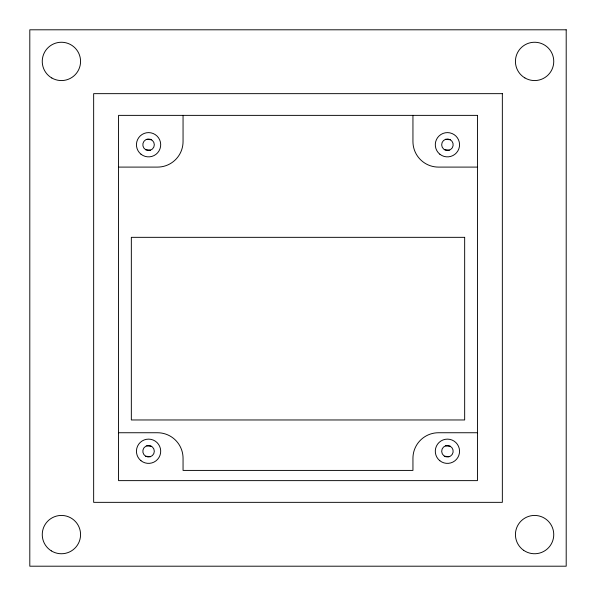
<?xml version="1.0" encoding="UTF-8"?>
<svg xmlns="http://www.w3.org/2000/svg" width="596" height="596" viewBox="0 0 596 596"><rect width="100%" height="100%" fill="white"/><g stroke="black" fill="none" stroke-linecap="round" stroke-linejoin="round"><path stroke-width="0.89" d="M118.559 167.096L157.515 167.096A25.546 25.546 0 0 0 183.054 141.55L183.054 115.371M477.441 167.096L438.485 167.096A25.546 25.546 0 0 1 412.946 141.55L412.946 115.371M118.559 432.741L157.515 432.741A25.546 25.546 0 0 1 183.054 458.279L183.054 470.415L412.946 470.415L412.946 458.279A25.546 25.546 0 0 1 438.485 432.741L477.441 432.741M445.458 139.345A5.744 5.744 0 0 1 453.087 145.744A5.744 5.744 0 0 1 443.729 149.149A5.744 5.744 0 0 1 445.458 139.345L450.3 139.762M444.549 149.723L449.391 150.14M146.609 139.345L151.451 139.762M145.7 149.723A5.744 5.744 0 0 0 154.319 144.746A5.744 5.744 0 0 0 145.7 139.762A5.744 5.744 0 0 0 145.7 149.723L150.542 150.14M445.458 445.86A5.744 5.744 0 0 1 453.087 452.252A5.744 5.744 0 0 1 443.729 455.657A5.744 5.744 0 0 1 445.458 445.86L450.3 446.277M444.549 456.238L449.391 456.655M146.609 445.86L151.451 446.277M145.7 456.231A5.744 5.744 0 0 0 154.319 451.254A5.744 5.744 0 0 0 145.7 446.277A5.744 5.744 0 0 0 145.7 456.231L150.542 456.655M566.2 29.8L29.8 29.8L29.8 566.2L566.2 566.2L566.2 29.8M502.346 93.654L93.654 93.654L93.654 502.346L502.346 502.346L502.346 93.654M477.441 115.371L118.559 115.371L118.559 480.629L477.441 480.629L477.441 115.371M464.664 237.335L131.336 237.335L131.336 419.964L464.664 419.964L464.664 237.335M523.675 550.332A19.154 19.154 0 0 0 553.684 536.177A19.154 19.154 0 0 0 526.424 517.268A19.154 19.154 0 0 0 523.675 550.332M51.83 78.002A19.154 19.154 0 0 0 80.564 61.41A19.154 19.154 0 0 0 51.83 44.819A19.154 19.154 0 0 0 51.83 78.002M51.308 550.868A19.154 19.154 0 0 0 80.557 535.201A19.154 19.154 0 0 0 52.366 517.708A19.154 19.154 0 0 0 51.308 550.868M524.882 77.92A19.154 19.154 0 0 0 553.751 61.559A19.154 19.154 0 0 0 525.143 44.745A19.154 19.154 0 0 0 524.882 77.92M140.976 460.715A12.136 12.136 0 0 0 160.562 453.109A12.136 12.136 0 0 0 144.18 439.945A12.136 12.136 0 0 0 140.976 460.715M140.976 154.2A12.136 12.136 0 0 0 160.562 146.594A12.136 12.136 0 0 0 144.18 133.429A12.136 12.136 0 0 0 140.976 154.2M439.826 154.2A12.136 12.136 0 0 0 459.419 146.594A12.136 12.136 0 0 0 443.037 133.429A12.136 12.136 0 0 0 439.826 154.2M439.826 460.715A12.136 12.136 0 0 0 459.419 453.109A12.136 12.136 0 0 0 443.037 439.945A12.136 12.136 0 0 0 439.826 460.715"/></g></svg>
